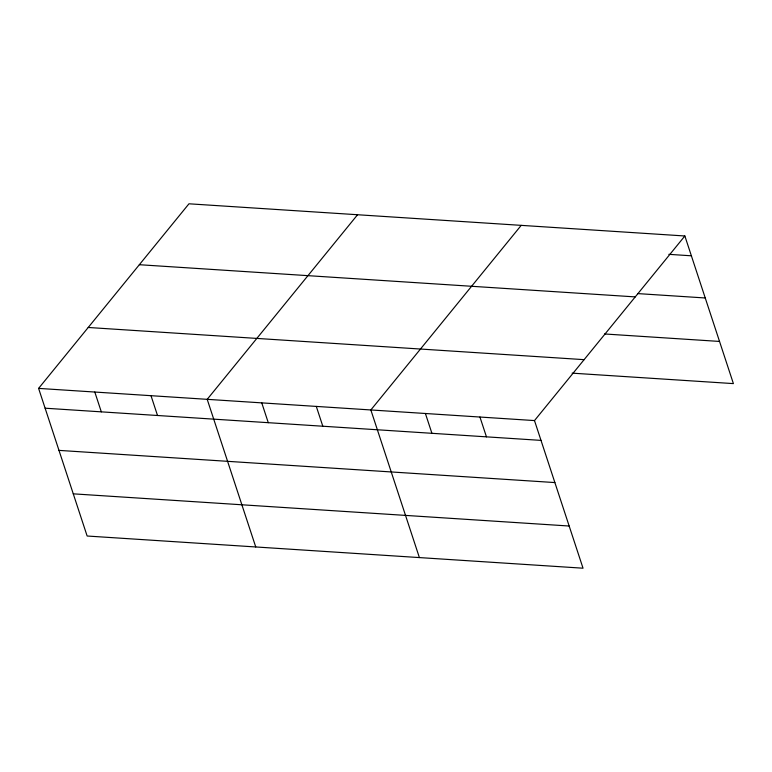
<?xml version="1.0" encoding="UTF-8"?>
<svg xmlns="http://www.w3.org/2000/svg" width="772" height="772" viewBox="0 0 772 772"><rect width="100%" height="100%" fill="white"/><g stroke="black" fill="none" stroke-linecap="round" stroke-linejoin="round"><path stroke-width="1.16" d="M684.861 235.981L534.494 420.576L583.034 568.202L87.139 536.019L38.6 388.393L188.966 203.798L684.861 235.981L733.4 383.607L572.129 373.146M357.571 214.741L207.205 399.336L255.744 546.962M521.216 225.366L370.849 409.951L419.389 557.577M668.851 254.335L691.374 255.802M637.653 293.592L705.241 297.973M139.346 264.709L635.24 296.902M604.505 333.967L719.533 341.436M88.22 327.473L584.114 359.655M38.6 388.393L534.494 420.576M45.114 408.205L541.008 440.387M58.981 450.385L554.875 482.568M73.272 493.839L569.167 526.022M479.943 417.034L486.457 436.846M425.401 413.493L431.915 433.304M316.298 406.41L322.812 426.231M261.756 402.868L268.27 422.689M151.003 395.689L157.517 415.5M94.802 392.041L101.315 411.852"/></g></svg>
